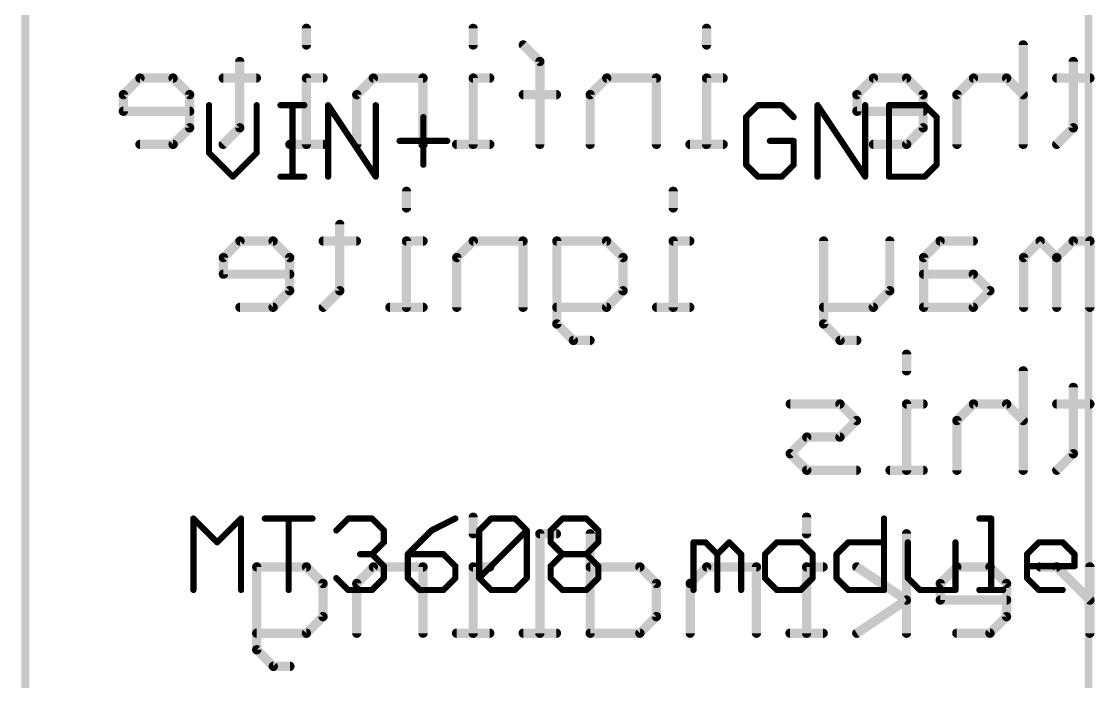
# Model space of a CAD drawing. Extents: x -2 to 100, y 0 to 44.
# Drawn here: x 70.84 to 88.4, y 24.35 to 35.16 of the extents above; entities that cross this region are included whole.
import ezdxf

# ---------------------------------------------------------------- set-up
doc = ezdxf.new("R2010")
doc.units = 0
for name, color, linetype in [('21', 250, 'CONTINUOUS'), ('25', 250, 'CONTINUOUS'), ('26', 250, 'CONTINUOUS')]:
    doc.layers.add(name, color=color, linetype=linetype)

msp = doc.modelspace()

# ---------------------------------------------------------------- linework, layer by layer
at = {"layer": '21', "const_width": 0.127}
for points in [[(70.9, 40.9), (70.9, 3.5)], [(88.3, 3.5), (88.3, 40.9)]]:
    msp.add_lwpolyline(points, dxfattribs=at)
at = {"layer": '25', "const_width": 0.1016}
for points in [[(73.9069, 33.7852), (73.9069, 33.0056)], [(74.6865, 33.0056), (74.6865, 33.7852)], [(75.0763, 33.7852), (75.4661, 33.7852)], [(75.2712, 32.6158), (75.2712, 33.7852)], [(75.8559, 32.6158), (75.8559, 33.7852)], [(75.8559, 33.7852), (76.6355, 32.6158)], [(76.6355, 32.6158), (76.6355, 33.7852)], [(82.8916, 33.7852), (82.6967, 33.5903)], [(83.2814, 33.7852), (82.8916, 33.7852)], [(83.4763, 33.5903), (83.2814, 33.7852)], [(83.8661, 32.6158), (83.8661, 33.7852)], [(83.8661, 33.7852), (84.6457, 32.6158)], [(84.6457, 32.6158), (84.6457, 33.7852)], [(85.0355, 33.7852), (85.0355, 32.6158)], [(85.6202, 33.7852), (85.0355, 33.7852)], [(85.8151, 33.5903), (85.6202, 33.7852)], [(77.4151, 33.5903), (77.4151, 32.8107)], [(82.6967, 33.5903), (82.6967, 32.8107)], [(85.8151, 32.8107), (85.8151, 33.5903)], [(77.0253, 33.2005), (77.8049, 33.2005)], [(83.4763, 33.2005), (83.0865, 33.2005)], [(83.4763, 32.8107), (83.4763, 33.2005)], [(73.9069, 33.0056), (74.2967, 32.6158)], [(74.2967, 32.6158), (74.6865, 33.0056)], [(82.6967, 32.8107), (82.8916, 32.6158)], [(83.2814, 32.6158), (83.4763, 32.8107)], [(85.6202, 32.6158), (85.8151, 32.8107)], [(75.0763, 32.6158), (75.4661, 32.6158)], [(82.8916, 32.6158), (83.2814, 32.6158)], [(85.0355, 32.6158), (85.6202, 32.6158)], [(73.6508, 25.8508), (73.6508, 27.0202)], [(73.6508, 27.0202), (74.0406, 26.6304)], [(74.0406, 26.6304), (74.4304, 27.0202)], [(74.4304, 27.0202), (74.4304, 25.8508)], [(74.8202, 27.0202), (75.5998, 27.0202)], [(75.21, 25.8508), (75.21, 27.0202)], [(75.9896, 26.8253), (76.1845, 27.0202)], [(76.1845, 27.0202), (76.5743, 27.0202)], [(76.5743, 27.0202), (76.7692, 26.8253)], [(77.9386, 27.0202), (77.5488, 26.8253)], [(78.3284, 26.8253), (78.5233, 27.0202)], [(78.5233, 27.0202), (78.9131, 27.0202)], [(78.9131, 27.0202), (79.108, 26.8253)], [(79.4978, 26.8253), (79.6927, 27.0202)], [(79.6927, 27.0202), (80.0825, 27.0202)], [(80.0825, 27.0202), (80.2774, 26.8253)], [(84.955, 27.0202), (84.955, 25.8508)], [(86.5142, 27.0202), (86.7091, 27.0202)], [(86.7091, 27.0202), (86.7091, 25.8508)], [(76.7692, 26.8253), (76.7692, 26.6304)], [(77.5488, 26.8253), (77.159, 26.4355)], [(78.3284, 26.0457), (78.3284, 26.8253)], [(78.3284, 26.0457), (79.108, 26.8253)], [(79.108, 26.8253), (79.108, 26.0457)], [(79.4978, 26.6304), (79.4978, 26.8253)], [(80.2774, 26.8253), (80.2774, 26.6304)], [(76.7692, 26.6304), (76.5743, 26.4355)], [(79.6927, 26.4355), (79.4978, 26.6304)], [(80.2774, 26.6304), (80.0825, 26.4355)], [(81.8366, 25.8508), (81.8366, 26.6304)], [(81.8366, 26.6304), (82.0315, 26.6304)], [(82.0315, 26.6304), (82.2264, 26.4355)], [(82.2264, 26.4355), (82.4213, 26.6304)], [(82.4213, 26.6304), (82.6162, 26.4355)], [(83.2009, 26.6304), (83.006, 26.4355)], [(83.5907, 26.6304), (83.2009, 26.6304)], [(83.7856, 26.4355), (83.5907, 26.6304)], [(84.1754, 26.4355), (84.3703, 26.6304)], [(84.3703, 26.6304), (84.955, 26.6304)], [(85.3448, 26.6304), (85.3448, 26.0457)], [(86.1244, 25.8508), (86.1244, 26.6304)], [(87.2938, 26.4355), (87.4887, 26.6304)], [(87.4887, 26.6304), (87.8785, 26.6304)], [(87.8785, 26.6304), (88.0734, 26.4355)], [(76.5743, 26.4355), (76.3794, 26.4355)], [(76.5743, 26.4355), (76.7692, 26.2406)], [(77.159, 26.4355), (77.159, 26.0457)], [(77.7437, 26.4355), (77.159, 26.4355)], [(77.9386, 26.2406), (77.7437, 26.4355)], [(79.4978, 26.2406), (79.6927, 26.4355)], [(79.6927, 26.4355), (80.0825, 26.4355)], [(80.0825, 26.4355), (80.2774, 26.2406)], [(82.2264, 26.4355), (82.2264, 25.8508)], [(82.6162, 26.4355), (82.6162, 25.8508)], [(83.006, 26.4355), (83.006, 26.0457)], [(83.7856, 26.0457), (83.7856, 26.4355)], [(84.1754, 26.0457), (84.1754, 26.4355)], [(87.2938, 26.0457), (87.2938, 26.4355)], [(88.0734, 26.4355), (88.0734, 26.2406)], [(76.7692, 26.2406), (76.7692, 26.0457)], [(77.9386, 26.0457), (77.9386, 26.2406)], [(79.4978, 26.0457), (79.4978, 26.2406)], [(80.2774, 26.2406), (80.2774, 26.0457)], [(88.0734, 26.2406), (87.2938, 26.2406)], [(76.1845, 25.8508), (75.9896, 26.0457)], [(76.7692, 26.0457), (76.5743, 25.8508)], [(77.159, 26.0457), (77.3539, 25.8508)], [(77.7437, 25.8508), (77.9386, 26.0457)], [(78.5233, 25.8508), (78.3284, 26.0457)], [(79.108, 26.0457), (78.9131, 25.8508)], [(79.6927, 25.8508), (79.4978, 26.0457)], [(80.2774, 26.0457), (80.0825, 25.8508)], [(83.006, 26.0457), (83.2009, 25.8508)], [(83.5907, 25.8508), (83.7856, 26.0457)], [(84.3703, 25.8508), (84.1754, 26.0457)], [(85.3448, 26.0457), (85.5397, 25.8508)], [(87.4887, 25.8508), (87.2938, 26.0457)], [(76.5743, 25.8508), (76.1845, 25.8508)], [(77.3539, 25.8508), (77.7437, 25.8508)], [(78.9131, 25.8508), (78.5233, 25.8508)], [(80.0825, 25.8508), (79.6927, 25.8508)], [(83.2009, 25.8508), (83.5907, 25.8508)], [(84.955, 25.8508), (84.3703, 25.8508)], [(85.5397, 25.8508), (86.1244, 25.8508)], [(86.5142, 25.8508), (86.904, 25.8508)], [(87.8785, 25.8508), (87.4887, 25.8508)]]:
    msp.add_lwpolyline(points, dxfattribs=at)
at = {"layer": '25', "const_width": 0.0508}
for points in [[(73.9323, 33.7852, 1), (73.8815, 33.7852)], [(74.7119, 33.7852, 1), (74.6611, 33.7852)], [(75.0763, 33.8106, 1), (75.0763, 33.7598)], [(75.2966, 33.7852, 1), (75.2458, 33.7852)], [(75.4661, 33.7598, 1), (75.4661, 33.8106)], [(75.8813, 33.7852, 1), (75.8305, 33.7852)], [(75.877, 33.7993, 1), (75.8348, 33.7711)], [(76.6609, 33.7852, 1), (76.6101, 33.7852)], [(82.8916, 33.8106, 1), (82.8916, 33.7598)], [(82.9096, 33.7672, 1), (82.8736, 33.8032)], [(83.2994, 33.8032, 1), (83.2634, 33.7672)], [(83.2814, 33.7598, 1), (83.2814, 33.8106)], [(83.8915, 33.7852, 1), (83.8407, 33.7852)], [(83.8872, 33.7993, 1), (83.845, 33.7711)], [(84.6711, 33.7852, 1), (84.6203, 33.7852)], [(85.0609, 33.7852, 1), (85.0101, 33.7852)], [(85.0355, 33.8106, 1), (85.0355, 33.7598)], [(85.6382, 33.8032, 1), (85.6022, 33.7672)], [(85.6202, 33.7598, 1), (85.6202, 33.8106)], [(77.4405, 33.5903, 1), (77.3897, 33.5903)], [(82.6787, 33.6083, 1), (82.7147, 33.5723)], [(82.7221, 33.5903, 1), (82.6713, 33.5903)], [(83.4583, 33.5723, 1), (83.4943, 33.6083)], [(85.8405, 33.5903, 1), (85.7897, 33.5903)], [(85.7971, 33.5723, 1), (85.8331, 33.6083)], [(77.0253, 33.2259, 1), (77.0253, 33.1751)], [(77.8049, 33.1751, 1), (77.8049, 33.2259)], [(83.0865, 33.2259, 1), (83.0865, 33.1751)], [(83.5017, 33.2005, 1), (83.4509, 33.2005)], [(83.4763, 33.1751, 1), (83.4763, 33.2259)], [(73.9249, 33.0236, 1), (73.8889, 32.9876)], [(73.8815, 33.0056, 1), (73.9323, 33.0056)], [(74.6611, 33.0056, 1), (74.7119, 33.0056)], [(74.7045, 32.9876, 1), (74.6685, 33.0236)], [(82.7147, 32.8287, 1), (82.6787, 32.7927)], [(83.4943, 32.7927, 1), (83.4583, 32.8287)], [(85.8331, 32.7927, 1), (85.7971, 32.8287)], [(77.3897, 32.8107, 1), (77.4405, 32.8107)], [(82.6713, 32.8107, 1), (82.7221, 32.8107)], [(83.4509, 32.8107, 1), (83.5017, 32.8107)], [(85.7897, 32.8107, 1), (85.8405, 32.8107)], [(74.2787, 32.6338, 1), (74.3147, 32.5978)], [(74.2787, 32.5978, 1), (74.3147, 32.6338)], [(75.0763, 32.6412, 1), (75.0763, 32.5904)], [(75.2458, 32.6158, 1), (75.2966, 32.6158)], [(75.4661, 32.5904, 1), (75.4661, 32.6412)], [(75.8305, 32.6158, 1), (75.8813, 32.6158)], [(76.6101, 32.6158, 1), (76.6609, 32.6158)], [(76.6144, 32.6017, 1), (76.6566, 32.6299)], [(82.8916, 32.6412, 1), (82.8916, 32.5904)], [(82.8736, 32.5978, 1), (82.9096, 32.6338)], [(83.2634, 32.6338, 1), (83.2994, 32.5978)], [(83.2814, 32.5904, 1), (83.2814, 32.6412)], [(83.8407, 32.6158, 1), (83.8915, 32.6158)], [(84.6203, 32.6158, 1), (84.6711, 32.6158)], [(84.6246, 32.6017, 1), (84.6668, 32.6299)], [(85.0355, 32.6412, 1), (85.0355, 32.5904)], [(85.0101, 32.6158, 1), (85.0609, 32.6158)], [(85.6022, 32.6338, 1), (85.6382, 32.5978)], [(85.6202, 32.5904, 1), (85.6202, 32.6412)], [(73.6688, 27.0382, 1), (73.6328, 27.0022)], [(73.6762, 27.0202, 1), (73.6254, 27.0202)], [(74.4558, 27.0202, 1), (74.405, 27.0202)], [(74.4484, 27.0022, 1), (74.4124, 27.0382)], [(74.8202, 27.0456, 1), (74.8202, 26.9948)], [(75.2354, 27.0202, 1), (75.1846, 27.0202)], [(75.5998, 26.9948, 1), (75.5998, 27.0456)], [(76.1845, 27.0456, 1), (76.1845, 26.9948)], [(76.2025, 27.0022, 1), (76.1665, 27.0382)], [(76.5923, 27.0382, 1), (76.5563, 27.0022)], [(76.5743, 26.9948, 1), (76.5743, 27.0456)], [(77.9499, 26.9975, 1), (77.9272, 27.0429)], [(78.5233, 27.0456, 1), (78.5233, 26.9948)], [(78.5412, 27.0022, 1), (78.5053, 27.0382)], [(78.931, 27.0382, 1), (78.8951, 27.0022)], [(78.9131, 26.9948, 1), (78.9131, 27.0456)], [(79.6927, 27.0456, 1), (79.6927, 26.9948)], [(79.7106, 27.0022, 1), (79.6747, 27.0382)], [(80.1004, 27.0382, 1), (80.0645, 27.0022)], [(80.0825, 26.9948, 1), (80.0825, 27.0456)], [(84.9804, 27.0202, 1), (84.9296, 27.0202)], [(86.5142, 27.0456, 1), (86.5142, 26.9948)], [(86.7345, 27.0202, 1), (86.6837, 27.0202)], [(86.7091, 26.9948, 1), (86.7091, 27.0456)], [(76.7946, 26.8253, 1), (76.7438, 26.8253)], [(77.5374, 26.848, 1), (77.5601, 26.8026)], [(77.5667, 26.8073, 1), (77.5308, 26.8433)], [(78.3538, 26.8253, 1), (78.303, 26.8253)], [(79.1334, 26.8253, 1), (79.0826, 26.8253)], [(79.1259, 26.8073, 1), (79.09, 26.8433)], [(79.5232, 26.8253, 1), (79.4724, 26.8253)], [(80.3028, 26.8253, 1), (80.252, 26.8253)], [(75.9716, 26.8433, 1), (76.0076, 26.8073)], [(76.7512, 26.8073, 1), (76.7872, 26.8433)], [(78.3104, 26.8433, 1), (78.3463, 26.8073)], [(79.09, 26.8073, 1), (79.1259, 26.8433)], [(79.4798, 26.8433, 1), (79.5157, 26.8073)], [(80.2594, 26.8073, 1), (80.2953, 26.8433)], [(74.0226, 26.6484, 1), (74.0586, 26.6124)], [(74.0226, 26.6124, 1), (74.0586, 26.6484)], [(76.7438, 26.6304, 1), (76.7946, 26.6304)], [(76.7872, 26.6124, 1), (76.7512, 26.6484)], [(79.5157, 26.6484, 1), (79.4798, 26.6124)], [(79.4724, 26.6304, 1), (79.5232, 26.6304)], [(80.252, 26.6304, 1), (80.3028, 26.6304)], [(80.2953, 26.6124, 1), (80.2594, 26.6484)], [(81.862, 26.6304, 1), (81.8112, 26.6304)], [(81.8366, 26.6558, 1), (81.8366, 26.605)], [(82.0494, 26.6484, 1), (82.0135, 26.6124)], [(82.0315, 26.605, 1), (82.0315, 26.6558)], [(82.4392, 26.6484, 1), (82.4033, 26.6124)], [(82.4392, 26.6124, 1), (82.4033, 26.6484)], [(83.2009, 26.6558, 1), (83.2009, 26.605)], [(83.2188, 26.6124, 1), (83.1829, 26.6484)], [(83.6086, 26.6484, 1), (83.5727, 26.6124)], [(83.5907, 26.605, 1), (83.5907, 26.6558)], [(84.3703, 26.6558, 1), (84.3703, 26.605)], [(84.3882, 26.6124, 1), (84.3523, 26.6484)], [(84.955, 26.605, 1), (84.955, 26.6558)], [(85.3702, 26.6304, 1), (85.3194, 26.6304)], [(86.1498, 26.6304, 1), (86.099, 26.6304)], [(87.4887, 26.6558, 1), (87.4887, 26.605)], [(87.5066, 26.6124, 1), (87.4707, 26.6484)], [(87.8964, 26.6484, 1), (87.8605, 26.6124)], [(87.8785, 26.605, 1), (87.8785, 26.6558)], [(76.3794, 26.4609, 1), (76.3794, 26.4101)], [(76.5923, 26.4535, 1), (76.5563, 26.4175)], [(76.5563, 26.4535, 1), (76.5923, 26.4175)], [(76.5743, 26.4101, 1), (76.5743, 26.4609)], [(77.141, 26.4535, 1), (77.177, 26.4175)], [(77.1844, 26.4355, 1), (77.1336, 26.4355)], [(77.159, 26.4609, 1), (77.159, 26.4101)], [(77.7616, 26.4535, 1), (77.7257, 26.4175)], [(77.7437, 26.4101, 1), (77.7437, 26.4609)], [(79.6927, 26.4609, 1), (79.6927, 26.4101)], [(79.7106, 26.4175, 1), (79.6747, 26.4535)], [(79.6747, 26.4175, 1), (79.7106, 26.4535)], [(80.1004, 26.4535, 1), (80.0645, 26.4175)], [(80.0645, 26.4535, 1), (80.1004, 26.4175)], [(80.0825, 26.4101, 1), (80.0825, 26.4609)], [(82.2084, 26.4535, 1), (82.2443, 26.4175)], [(82.2518, 26.4355, 1), (82.201, 26.4355)], [(82.2084, 26.4175, 1), (82.2443, 26.4535)], [(82.6416, 26.4355, 1), (82.5908, 26.4355)], [(82.5982, 26.4175, 1), (82.6341, 26.4535)], [(82.988, 26.4535, 1), (83.0239, 26.4175)], [(83.0314, 26.4355, 1), (82.9806, 26.4355)], [(83.811, 26.4355, 1), (83.7602, 26.4355)], [(83.7676, 26.4175, 1), (83.8035, 26.4535)], [(84.1574, 26.4535, 1), (84.1933, 26.4175)], [(84.2008, 26.4355, 1), (84.15, 26.4355)], [(87.2758, 26.4535, 1), (87.3117, 26.4175)], [(87.3192, 26.4355, 1), (87.2684, 26.4355)], [(88.0988, 26.4355, 1), (88.048, 26.4355)], [(88.0554, 26.4175, 1), (88.0913, 26.4535)], [(76.7946, 26.2406, 1), (76.7438, 26.2406)], [(76.7512, 26.2226, 1), (76.7872, 26.2586)], [(77.964, 26.2406, 1), (77.9132, 26.2406)], [(77.9206, 26.2226, 1), (77.9565, 26.2586)], [(79.4798, 26.2586, 1), (79.5157, 26.2226)], [(79.5232, 26.2406, 1), (79.4724, 26.2406)], [(80.3028, 26.2406, 1), (80.252, 26.2406)], [(80.2594, 26.2226, 1), (80.2953, 26.2586)], [(87.2938, 26.266, 1), (87.2938, 26.2152)], [(88.048, 26.2406, 1), (88.0988, 26.2406)], [(88.0734, 26.2152, 1), (88.0734, 26.266)], [(76.0076, 26.0637, 1), (75.9716, 26.0277)], [(76.7438, 26.0457, 1), (76.7946, 26.0457)], [(76.7872, 26.0277, 1), (76.7512, 26.0637)], [(77.177, 26.0637, 1), (77.141, 26.0277)], [(77.1336, 26.0457, 1), (77.1844, 26.0457)], [(77.9132, 26.0457, 1), (77.964, 26.0457)], [(77.9565, 26.0277, 1), (77.9206, 26.0637)], [(78.3463, 26.0637, 1), (78.3104, 26.0277)], [(78.3104, 26.0637, 1), (78.3463, 26.0277)], [(78.303, 26.0457, 1), (78.3538, 26.0457)], [(79.0826, 26.0457, 1), (79.1334, 26.0457)], [(79.1259, 26.0277, 1), (79.09, 26.0637)], [(79.5157, 26.0637, 1), (79.4798, 26.0277)], [(79.4724, 26.0457, 1), (79.5232, 26.0457)], [(80.252, 26.0457, 1), (80.3028, 26.0457)], [(80.2953, 26.0277, 1), (80.2594, 26.0637)], [(83.0239, 26.0637, 1), (82.988, 26.0277)], [(82.9806, 26.0457, 1), (83.0314, 26.0457)], [(83.7602, 26.0457, 1), (83.811, 26.0457)], [(83.8035, 26.0277, 1), (83.7676, 26.0637)], [(84.1933, 26.0637, 1), (84.1574, 26.0277)], [(84.15, 26.0457, 1), (84.2008, 26.0457)], [(85.3627, 26.0637, 1), (85.3268, 26.0277)], [(85.3194, 26.0457, 1), (85.3702, 26.0457)], [(87.3117, 26.0637, 1), (87.2758, 26.0277)], [(87.2684, 26.0457, 1), (87.3192, 26.0457)], [(73.6254, 25.8508, 1), (73.6762, 25.8508)], [(74.405, 25.8508, 1), (74.4558, 25.8508)], [(75.1846, 25.8508, 1), (75.2354, 25.8508)], [(76.1845, 25.8762, 1), (76.1845, 25.8254)], [(76.1665, 25.8328, 1), (76.2025, 25.8688)], [(76.5563, 25.8688, 1), (76.5923, 25.8328)], [(76.5743, 25.8254, 1), (76.5743, 25.8762)], [(77.3539, 25.8762, 1), (77.3539, 25.8254)], [(77.3359, 25.8328, 1), (77.3718, 25.8688)], [(77.7257, 25.8688, 1), (77.7616, 25.8328)], [(77.7437, 25.8254, 1), (77.7437, 25.8762)], [(78.5233, 25.8762, 1), (78.5233, 25.8254)], [(78.5053, 25.8328, 1), (78.5412, 25.8688)], [(78.8951, 25.8688, 1), (78.931, 25.8328)], [(78.9131, 25.8254, 1), (78.9131, 25.8762)], [(79.6927, 25.8762, 1), (79.6927, 25.8254)], [(79.6747, 25.8328, 1), (79.7106, 25.8688)], [(80.0645, 25.8688, 1), (80.1004, 25.8328)], [(80.0825, 25.8254, 1), (80.0825, 25.8762)], [(81.8112, 25.8508, 1), (81.862, 25.8508)], [(82.201, 25.8508, 1), (82.2518, 25.8508)], [(82.5908, 25.8508, 1), (82.6416, 25.8508)], [(83.2009, 25.8762, 1), (83.2009, 25.8254)], [(83.1829, 25.8328, 1), (83.2188, 25.8688)], [(83.5727, 25.8688, 1), (83.6086, 25.8328)], [(83.5907, 25.8254, 1), (83.5907, 25.8762)], [(84.3703, 25.8762, 1), (84.3703, 25.8254)], [(84.3523, 25.8328, 1), (84.3882, 25.8688)], [(84.9296, 25.8508, 1), (84.9804, 25.8508)], [(84.955, 25.8254, 1), (84.955, 25.8762)], [(85.5397, 25.8762, 1), (85.5397, 25.8254)], [(85.5217, 25.8328, 1), (85.5576, 25.8688)], [(86.099, 25.8508, 1), (86.1498, 25.8508)], [(86.1244, 25.8254, 1), (86.1244, 25.8762)], [(86.5142, 25.8762, 1), (86.5142, 25.8254)], [(86.6837, 25.8508, 1), (86.7345, 25.8508)], [(86.904, 25.8254, 1), (86.904, 25.8762)], [(87.4887, 25.8762, 1), (87.4887, 25.8254)], [(87.4707, 25.8328, 1), (87.5066, 25.8688)], [(87.8785, 25.8254, 1), (87.8785, 25.8762)]]:
    msp.add_lwpolyline(points, format="xyb", dxfattribs=at)
at = {"layer": '26', "const_width": 0.1524}
for points in [[(75.5011, 35.0424), (75.5011, 34.7712)], [(78.2297, 35.0424), (78.2297, 34.7712)], [(82.0497, 35.0424), (82.0497, 34.7712)], [(79.3211, 34.5), (79.05, 34.7712)], [(87.2324, 34.7712), (87.2324, 33.1442)], [(74.4097, 34.5), (74.4097, 33.4154)], [(79.3211, 33.1442), (79.3211, 34.5)], [(88.0526, 34.5), (88.0526, 33.4154)], [(72.7759, 34.2289), (72.5047, 33.9577)], [(73.3182, 34.2289), (72.7759, 34.2289)], [(73.5894, 33.9577), (73.3182, 34.2289)], [(74.6808, 34.2289), (74.1385, 34.2289)], [(75.7723, 34.2289), (75.5011, 34.2289)], [(75.5011, 34.2289), (75.5011, 33.1442)], [(76.5959, 34.2289), (76.3248, 33.9577)], [(77.4094, 34.2289), (76.5959, 34.2289)], [(77.4094, 33.1442), (77.4094, 34.2289)], [(78.5009, 34.2289), (78.2297, 34.2289)], [(78.2297, 34.2289), (78.2297, 33.1442)], [(80.416, 34.2289), (80.1448, 33.9577)], [(81.2295, 34.2289), (80.416, 34.2289)], [(81.2295, 33.1442), (81.2295, 34.2289)], [(82.3209, 34.2289), (82.0497, 34.2289)], [(82.0497, 34.2289), (82.0497, 33.1442)], [(84.7817, 34.2289), (84.5105, 33.9577)], [(85.324, 34.2289), (84.7817, 34.2289)], [(85.5952, 33.9577), (85.324, 34.2289)], [(86.4189, 34.2289), (86.1477, 33.9577)], [(86.9612, 34.2289), (86.4189, 34.2289)], [(87.2324, 33.9577), (86.9612, 34.2289)], [(88.3238, 34.2289), (87.7815, 34.2289)], [(72.5047, 33.9577), (72.5047, 33.6865)], [(73.5894, 33.4154), (73.5894, 33.9577)], [(76.3248, 33.9577), (76.3248, 33.1442)], [(79.5923, 33.9577), (79.05, 33.9577)], [(80.1448, 33.9577), (80.1448, 33.1442)], [(84.5105, 33.9577), (84.5105, 33.6865)], [(85.5952, 33.4154), (85.5952, 33.9577)], [(86.1477, 33.9577), (86.1477, 33.1442)], [(72.5047, 33.6865), (73.5894, 33.6865)], [(84.5105, 33.6865), (85.5952, 33.6865)], [(73.3182, 33.1442), (73.5894, 33.4154)], [(74.4097, 33.4154), (74.1385, 33.1442)], [(85.324, 33.1442), (85.5952, 33.4154)], [(88.0526, 33.4154), (87.7815, 33.1442)], [(72.7759, 33.1442), (73.3182, 33.1442)], [(75.7723, 33.1442), (75.2299, 33.1442)], [(78.5009, 33.1442), (77.9585, 33.1442)], [(82.3209, 33.1442), (81.7786, 33.1442)], [(84.7817, 33.1442), (85.324, 33.1442)], [(77.1383, 32.3754), (77.1383, 32.1042)], [(81.504, 32.3754), (81.504, 32.1042)], [(76.0468, 31.833), (76.0468, 30.7484)], [(74.4131, 31.5619), (74.1419, 31.2907)], [(74.9554, 31.5619), (74.4131, 31.5619)], [(75.2266, 31.2907), (74.9554, 31.5619)], [(76.318, 31.5619), (75.7757, 31.5619)], [(77.4094, 31.5619), (77.1383, 31.5619)], [(77.1383, 31.5619), (77.1383, 30.4772)], [(78.2331, 31.5619), (77.9619, 31.2907)], [(79.0466, 31.5619), (78.2331, 31.5619)], [(79.0466, 30.4772), (79.0466, 31.5619)], [(79.5991, 30.206), (79.5991, 31.5619)], [(79.5991, 31.5619), (80.4126, 31.5619)], [(80.4126, 31.5619), (80.6837, 31.2907)], [(81.7752, 31.5619), (81.504, 31.5619)], [(81.504, 31.5619), (81.504, 30.4772)], [(83.9648, 31.5619), (83.9648, 30.206)], [(85.0495, 31.5619), (85.0495, 30.7484)], [(85.8732, 31.5619), (85.602, 31.2907)], [(86.4155, 31.5619), (85.8732, 31.5619)], [(87.5103, 31.5619), (87.2391, 31.2907)], [(87.7815, 31.2907), (87.5103, 31.5619)], [(88.0526, 31.5619), (87.7815, 31.2907)], [(88.3238, 31.5619), (88.0526, 31.5619)], [(88.3238, 30.4772), (88.3238, 31.5619)], [(74.1419, 31.2907), (74.1419, 31.0195)], [(75.2266, 30.7484), (75.2266, 31.2907)], [(77.9619, 31.2907), (77.9619, 30.4772)], [(80.6837, 31.2907), (80.6837, 30.7484)], [(85.602, 31.2907), (85.602, 30.4772)], [(87.2391, 31.2907), (87.2391, 30.4772)], [(87.7815, 31.2907), (87.7815, 30.4772)], [(74.1419, 31.0195), (75.2266, 31.0195)], [(86.4155, 31.0195), (85.602, 31.0195)], [(86.6866, 30.7484), (86.4155, 31.0195)], [(74.9554, 30.4772), (75.2266, 30.7484)], [(76.0468, 30.7484), (75.7757, 30.4772)], [(80.6837, 30.7484), (80.4126, 30.4772)], [(85.0495, 30.7484), (84.7783, 30.4772)], [(86.4155, 30.4772), (86.6866, 30.7484)], [(74.4131, 30.4772), (74.9554, 30.4772)], [(77.4094, 30.4772), (76.8671, 30.4772)], [(80.4126, 30.4772), (79.5991, 30.4772)], [(81.7752, 30.4772), (81.2328, 30.4772)], [(84.7783, 30.4772), (83.9648, 30.4772)], [(85.602, 30.4772), (86.4155, 30.4772)], [(79.8702, 29.9349), (79.5991, 30.206)], [(83.9648, 30.206), (84.236, 29.9349)], [(80.1414, 29.9349), (79.8702, 29.9349)], [(84.236, 29.9349), (84.5072, 29.9349)], [(85.324, 29.7084), (85.324, 29.4372)], [(87.2324, 29.4372), (87.2324, 27.8102)], [(88.0526, 29.166), (88.0526, 28.0814)], [(84.2326, 28.8949), (83.4191, 28.8949)], [(84.5038, 28.6237), (84.2326, 28.8949)], [(85.5952, 28.8949), (85.324, 28.8949)], [(85.324, 28.8949), (85.324, 27.8102)], [(86.4189, 28.8949), (86.1477, 28.6237)], [(86.9612, 28.8949), (86.4189, 28.8949)], [(87.2324, 28.6237), (86.9612, 28.8949)], [(88.3238, 28.8949), (87.7815, 28.8949)], [(84.2326, 28.3525), (84.5038, 28.6237)], [(86.1477, 28.6237), (86.1477, 27.8102)], [(83.4191, 28.0814), (83.6903, 28.3525)], [(83.6903, 28.3525), (84.2326, 28.3525)], [(83.6903, 27.8102), (83.4191, 28.0814)], [(88.0526, 28.0814), (87.7815, 27.8102)], [(84.5038, 27.8102), (83.6903, 27.8102)], [(85.5952, 27.8102), (85.0529, 27.8102)], [(78.2297, 27.0414), (78.2297, 26.7702)], [(83.6869, 27.0414), (83.6869, 26.7702)], [(79.5923, 26.7702), (79.3211, 26.7702)], [(79.3211, 26.7702), (79.3211, 25.1432)], [(80.1448, 26.7702), (80.1448, 25.1432)], [(85.3223, 25.1432), (85.3223, 26.7702)], [(74.6876, 24.872), (74.6876, 26.2279)], [(74.6876, 26.2279), (75.5011, 26.2279)], [(75.5011, 26.2279), (75.7723, 25.9567)], [(76.5959, 26.2279), (76.3248, 25.9567)], [(77.4094, 26.2279), (76.5959, 26.2279)], [(77.4094, 25.1432), (77.4094, 26.2279)], [(78.5009, 26.2279), (78.2297, 26.2279)], [(78.2297, 26.2279), (78.2297, 25.1432)], [(80.9583, 26.2279), (80.1448, 26.2279)], [(81.2295, 25.9567), (80.9583, 26.2279)], [(82.0531, 26.2279), (81.782, 25.9567)], [(82.8666, 26.2279), (82.0531, 26.2279)], [(82.8666, 25.1432), (82.8666, 26.2279)], [(83.9581, 26.2279), (83.6869, 26.2279)], [(83.6869, 26.2279), (83.6869, 25.1432)], [(85.3223, 25.6855), (84.5089, 26.2279)], [(86.146, 26.2279), (85.8748, 25.9567)], [(86.6883, 26.2279), (86.146, 26.2279)], [(86.9595, 25.9567), (86.6883, 26.2279)], [(87.7815, 26.2279), (87.5103, 26.2279)], [(88.3238, 25.6855), (87.7815, 26.2279)], [(88.3238, 25.1432), (88.3238, 26.2279)], [(75.7723, 25.9567), (75.7723, 25.4144)], [(76.3248, 25.9567), (76.3248, 25.1432)], [(81.2295, 25.4144), (81.2295, 25.9567)], [(81.782, 25.9567), (81.782, 25.1432)], [(85.8748, 25.9567), (85.8748, 25.6855)], [(86.9595, 25.4144), (86.9595, 25.9567)], [(84.5089, 25.1432), (85.3223, 25.6855)], [(85.8748, 25.6855), (86.9595, 25.6855)], [(75.7723, 25.4144), (75.5011, 25.1432)], [(80.9583, 25.1432), (81.2295, 25.4144)], [(86.6883, 25.1432), (86.9595, 25.4144)], [(75.5011, 25.1432), (74.6876, 25.1432)], [(78.5009, 25.1432), (77.9585, 25.1432)], [(79.5923, 25.1432), (79.05, 25.1432)], [(80.1448, 25.1432), (80.9583, 25.1432)], [(83.9581, 25.1432), (83.4157, 25.1432)], [(86.146, 25.1432), (86.6883, 25.1432)], [(74.9588, 24.6009), (74.6876, 24.872)], [(75.2299, 24.6009), (74.9588, 24.6009)]]:
    msp.add_lwpolyline(points, dxfattribs=at)
at = {"layer": '26', "const_width": 0.0762}
for points in [[(75.5392, 35.0424, 1), (75.463, 35.0424)], [(78.2678, 35.0424, 1), (78.1916, 35.0424)], [(82.0878, 35.0424, 1), (82.0116, 35.0424)], [(75.463, 34.7712, 1), (75.5392, 34.7712)], [(78.1916, 34.7712, 1), (78.2678, 34.7712)], [(79.0769, 34.7981, 1), (79.023, 34.7442)], [(82.0116, 34.7712, 1), (82.0878, 34.7712)], [(87.2705, 34.7712, 1), (87.1943, 34.7712)], [(74.4478, 34.5, 1), (74.3716, 34.5)], [(79.3592, 34.5, 1), (79.283, 34.5)], [(79.2942, 34.4731, 1), (79.3481, 34.527)], [(88.0907, 34.5, 1), (88.0145, 34.5)], [(72.7759, 34.267, 1), (72.7759, 34.1908)], [(72.8028, 34.2019, 1), (72.749, 34.2558)], [(73.3452, 34.2558, 1), (73.2913, 34.2019)], [(73.3182, 34.1908, 1), (73.3182, 34.267)], [(74.1385, 34.267, 1), (74.1385, 34.1908)], [(74.6808, 34.1908, 1), (74.6808, 34.267)], [(75.5011, 34.267, 1), (75.5011, 34.1908)], [(75.5392, 34.2289, 1), (75.463, 34.2289)], [(75.7723, 34.1908, 1), (75.7723, 34.267)], [(76.5959, 34.267, 1), (76.5959, 34.1908)], [(76.6229, 34.2019, 1), (76.569, 34.2558)], [(77.4475, 34.2289, 1), (77.3713, 34.2289)], [(77.4094, 34.1908, 1), (77.4094, 34.267)], [(78.2297, 34.267, 1), (78.2297, 34.1908)], [(78.2678, 34.2289, 1), (78.1916, 34.2289)], [(78.5009, 34.1908, 1), (78.5009, 34.267)], [(80.416, 34.267, 1), (80.416, 34.1908)], [(80.4429, 34.2019, 1), (80.389, 34.2558)], [(81.2676, 34.2289, 1), (81.1914, 34.2289)], [(81.2295, 34.1908, 1), (81.2295, 34.267)], [(82.0497, 34.267, 1), (82.0497, 34.1908)], [(82.0878, 34.2289, 1), (82.0116, 34.2289)], [(82.3209, 34.1908, 1), (82.3209, 34.267)], [(84.7817, 34.267, 1), (84.7817, 34.1908)], [(84.8087, 34.2019, 1), (84.7548, 34.2558)], [(85.351, 34.2558, 1), (85.2971, 34.2019)], [(85.324, 34.1908, 1), (85.324, 34.267)], [(86.4189, 34.267, 1), (86.4189, 34.1908)], [(86.4458, 34.2019, 1), (86.3919, 34.2558)], [(86.9881, 34.2558, 1), (86.9343, 34.2019)], [(86.9612, 34.1908, 1), (86.9612, 34.267)], [(87.7815, 34.267, 1), (87.7815, 34.1908)], [(88.3238, 34.1908, 1), (88.3238, 34.267)], [(72.5428, 33.9577, 1), (72.4666, 33.9577)], [(72.4778, 33.9846, 1), (72.5317, 33.9308)], [(73.6275, 33.9577, 1), (73.5513, 33.9577)], [(73.5625, 33.9308, 1), (73.6163, 33.9846)], [(76.3629, 33.9577, 1), (76.2867, 33.9577)], [(76.2978, 33.9846, 1), (76.3517, 33.9308)], [(79.05, 33.9958, 1), (79.05, 33.9196)], [(79.5923, 33.9196, 1), (79.5923, 33.9958)], [(80.1829, 33.9577, 1), (80.1067, 33.9577)], [(80.1179, 33.9846, 1), (80.1717, 33.9308)], [(84.5486, 33.9577, 1), (84.4724, 33.9577)], [(84.4836, 33.9846, 1), (84.5375, 33.9308)], [(85.6333, 33.9577, 1), (85.5571, 33.9577)], [(85.5683, 33.9308, 1), (85.6221, 33.9846)], [(86.1858, 33.9577, 1), (86.1096, 33.9577)], [(86.1208, 33.9846, 1), (86.1746, 33.9308)], [(87.2054, 33.9308, 1), (87.2593, 33.9846)], [(72.5047, 33.7246, 1), (72.5047, 33.6484)], [(72.4666, 33.6865, 1), (72.5428, 33.6865)], [(73.5894, 33.6484, 1), (73.5894, 33.7246)], [(84.5105, 33.7246, 1), (84.5105, 33.6484)], [(84.4724, 33.6865, 1), (84.5486, 33.6865)], [(85.5952, 33.6484, 1), (85.5952, 33.7246)], [(73.5513, 33.4154, 1), (73.6275, 33.4154)], [(73.6163, 33.3884, 1), (73.5625, 33.4423)], [(74.3716, 33.4154, 1), (74.4478, 33.4154)], [(74.4366, 33.3884, 1), (74.3827, 33.4423)], [(85.5571, 33.4154, 1), (85.6333, 33.4154)], [(85.6221, 33.3884, 1), (85.5683, 33.4423)], [(88.0145, 33.4154, 1), (88.0907, 33.4154)], [(88.0796, 33.3884, 1), (88.0257, 33.4423)], [(72.7759, 33.1823, 1), (72.7759, 33.1061)], [(73.2913, 33.1711, 1), (73.3452, 33.1173)], [(73.3182, 33.1061, 1), (73.3182, 33.1823)], [(74.1116, 33.1711, 1), (74.1654, 33.1173)], [(75.2299, 33.1823, 1), (75.2299, 33.1061)], [(75.7723, 33.1061, 1), (75.7723, 33.1823)], [(77.9585, 33.1823, 1), (77.9585, 33.1061)], [(78.5009, 33.1061, 1), (78.5009, 33.1823)], [(81.7786, 33.1823, 1), (81.7786, 33.1061)], [(82.3209, 33.1061, 1), (82.3209, 33.1823)], [(84.7817, 33.1823, 1), (84.7817, 33.1061)], [(85.2971, 33.1711, 1), (85.351, 33.1173)], [(85.324, 33.1061, 1), (85.324, 33.1823)], [(87.7545, 33.1711, 1), (87.8084, 33.1173)], [(75.463, 33.1442, 1), (75.5392, 33.1442)], [(76.2867, 33.1442, 1), (76.3629, 33.1442)], [(77.3713, 33.1442, 1), (77.4475, 33.1442)], [(78.1916, 33.1442, 1), (78.2678, 33.1442)], [(79.283, 33.1442, 1), (79.3592, 33.1442)], [(80.1067, 33.1442, 1), (80.1829, 33.1442)], [(81.1914, 33.1442, 1), (81.2676, 33.1442)], [(82.0116, 33.1442, 1), (82.0878, 33.1442)], [(86.1096, 33.1442, 1), (86.1858, 33.1442)], [(87.1943, 33.1442, 1), (87.2705, 33.1442)], [(77.1764, 32.3754, 1), (77.1002, 32.3754)], [(81.5421, 32.3754, 1), (81.4659, 32.3754)], [(77.1002, 32.1042, 1), (77.1764, 32.1042)], [(81.4659, 32.1042, 1), (81.5421, 32.1042)], [(76.0849, 31.833, 1), (76.0087, 31.833)], [(74.4131, 31.6, 1), (74.4131, 31.5238)], [(74.44, 31.5349, 1), (74.3861, 31.5888)], [(74.9823, 31.5888, 1), (74.9284, 31.5349)], [(74.9554, 31.5238, 1), (74.9554, 31.6)], [(75.7757, 31.6, 1), (75.7757, 31.5238)], [(76.318, 31.5238, 1), (76.318, 31.6)], [(77.1383, 31.6, 1), (77.1383, 31.5238)], [(77.1764, 31.5619, 1), (77.1002, 31.5619)], [(77.4094, 31.5238, 1), (77.4094, 31.6)], [(78.2331, 31.6, 1), (78.2331, 31.5238)], [(78.26, 31.5349, 1), (78.2061, 31.5888)], [(79.0847, 31.5619, 1), (79.0085, 31.5619)], [(79.0466, 31.5238, 1), (79.0466, 31.6)], [(79.6372, 31.5619, 1), (79.561, 31.5619)], [(79.5991, 31.6, 1), (79.5991, 31.5238)], [(80.4395, 31.5888, 1), (80.3856, 31.5349)], [(80.4126, 31.5238, 1), (80.4126, 31.6)], [(81.504, 31.6, 1), (81.504, 31.5238)], [(81.5421, 31.5619, 1), (81.4659, 31.5619)], [(81.7752, 31.5238, 1), (81.7752, 31.6)], [(84.0029, 31.5619, 1), (83.9267, 31.5619)], [(85.0876, 31.5619, 1), (85.0114, 31.5619)], [(85.8732, 31.6, 1), (85.8732, 31.5238)], [(85.9001, 31.5349, 1), (85.8462, 31.5888)], [(86.4155, 31.5238, 1), (86.4155, 31.6)], [(87.5372, 31.5888, 1), (87.4834, 31.5349)], [(87.5372, 31.5349, 1), (87.4834, 31.5888)], [(88.0526, 31.6, 1), (88.0526, 31.5238)], [(88.0796, 31.5349, 1), (88.0257, 31.5888)], [(88.3619, 31.5619, 1), (88.2857, 31.5619)], [(88.3238, 31.5238, 1), (88.3238, 31.6)], [(74.18, 31.2907, 1), (74.1038, 31.2907)], [(74.1149, 31.3176, 1), (74.1688, 31.2638)], [(75.2647, 31.2907, 1), (75.1885, 31.2907)], [(75.1996, 31.2638, 1), (75.2535, 31.3176)], [(78, 31.2907, 1), (77.9238, 31.2907)], [(77.935, 31.3176, 1), (77.9889, 31.2638)], [(80.7218, 31.2907, 1), (80.6456, 31.2907)], [(80.6568, 31.2638, 1), (80.7107, 31.3176)], [(85.6401, 31.2907, 1), (85.5639, 31.2907)], [(85.575, 31.3176, 1), (85.6289, 31.2638)], [(87.2772, 31.2907, 1), (87.201, 31.2907)], [(87.2122, 31.3176, 1), (87.2661, 31.2638)], [(87.8196, 31.2907, 1), (87.7434, 31.2907)], [(87.7545, 31.3176, 1), (87.8084, 31.2638)], [(87.7545, 31.2638, 1), (87.8084, 31.3176)], [(74.1419, 31.0576, 1), (74.1419, 30.9814)], [(75.2266, 30.9814, 1), (75.2266, 31.0576)], [(85.602, 31.0576, 1), (85.602, 30.9814)], [(86.4424, 31.0465, 1), (86.3885, 30.9926)], [(86.4155, 30.9814, 1), (86.4155, 31.0576)], [(74.1038, 31.0195, 1), (74.18, 31.0195)], [(75.1885, 30.7484, 1), (75.2647, 30.7484)], [(75.2535, 30.7214, 1), (75.1996, 30.7753)], [(76.0087, 30.7484, 1), (76.0849, 30.7484)], [(76.0738, 30.7214, 1), (76.0199, 30.7753)], [(80.6456, 30.7484, 1), (80.7218, 30.7484)], [(80.7107, 30.7214, 1), (80.6568, 30.7753)], [(85.0114, 30.7484, 1), (85.0876, 30.7484)], [(85.0764, 30.7214, 1), (85.0225, 30.7753)], [(86.7136, 30.7214, 1), (86.6597, 30.7753)], [(86.6597, 30.7214, 1), (86.7136, 30.7753)], [(74.4131, 30.5153, 1), (74.4131, 30.4391)], [(74.9284, 30.5041, 1), (74.9823, 30.4503)], [(74.9554, 30.4391, 1), (74.9554, 30.5153)], [(75.7487, 30.5041, 1), (75.8026, 30.4503)], [(76.8671, 30.5153, 1), (76.8671, 30.4391)], [(77.1002, 30.4772, 1), (77.1764, 30.4772)], [(77.4094, 30.4391, 1), (77.4094, 30.5153)], [(77.9238, 30.4772, 1), (78, 30.4772)], [(79.0085, 30.4772, 1), (79.0847, 30.4772)], [(79.5991, 30.5153, 1), (79.5991, 30.4391)], [(80.3856, 30.5041, 1), (80.4395, 30.4503)], [(80.4126, 30.4391, 1), (80.4126, 30.5153)], [(81.2328, 30.5153, 1), (81.2328, 30.4391)], [(81.4659, 30.4772, 1), (81.5421, 30.4772)], [(81.7752, 30.4391, 1), (81.7752, 30.5153)], [(83.9648, 30.5153, 1), (83.9648, 30.4391)], [(84.7514, 30.5041, 1), (84.8053, 30.4503)], [(84.7783, 30.4391, 1), (84.7783, 30.5153)], [(85.602, 30.5153, 1), (85.602, 30.4391)], [(85.5639, 30.4772, 1), (85.6401, 30.4772)], [(86.3885, 30.5041, 1), (86.4424, 30.4503)], [(86.4155, 30.4391, 1), (86.4155, 30.5153)], [(87.201, 30.4772, 1), (87.2772, 30.4772)], [(87.7434, 30.4772, 1), (87.8196, 30.4772)], [(88.2857, 30.4772, 1), (88.3619, 30.4772)], [(79.626, 30.233, 1), (79.5721, 30.1791)], [(79.561, 30.206, 1), (79.6372, 30.206)], [(83.9918, 30.233, 1), (83.9379, 30.1791)], [(83.9267, 30.206, 1), (84.0029, 30.206)], [(79.8702, 29.973, 1), (79.8702, 29.8968)], [(79.8433, 29.9079, 1), (79.8972, 29.9618)], [(80.1414, 29.8968, 1), (80.1414, 29.973)], [(84.236, 29.973, 1), (84.236, 29.8968)], [(84.2091, 29.9079, 1), (84.2629, 29.9618)], [(84.5072, 29.8968, 1), (84.5072, 29.973)], [(85.3621, 29.7084, 1), (85.2859, 29.7084)], [(87.2705, 29.4372, 1), (87.1943, 29.4372)], [(85.2859, 29.4372, 1), (85.3621, 29.4372)], [(88.0907, 29.166, 1), (88.0145, 29.166)], [(83.4191, 28.933, 1), (83.4191, 28.8568)], [(84.2595, 28.9218, 1), (84.2057, 28.8679)], [(84.2326, 28.8568, 1), (84.2326, 28.933)], [(85.324, 28.933, 1), (85.324, 28.8568)], [(85.3621, 28.8949, 1), (85.2859, 28.8949)], [(85.5952, 28.8568, 1), (85.5952, 28.933)], [(86.4189, 28.933, 1), (86.4189, 28.8568)], [(86.4458, 28.8679, 1), (86.3919, 28.9218)], [(86.9881, 28.9218, 1), (86.9343, 28.8679)], [(86.9612, 28.8568, 1), (86.9612, 28.933)], [(87.7815, 28.933, 1), (87.7815, 28.8568)], [(88.3238, 28.8568, 1), (88.3238, 28.933)], [(84.5307, 28.5968, 1), (84.4768, 28.6506)], [(84.4768, 28.5968, 1), (84.5307, 28.6506)], [(86.1858, 28.6237, 1), (86.1096, 28.6237)], [(86.1208, 28.6506, 1), (86.1746, 28.5968)], [(87.2054, 28.5968, 1), (87.2593, 28.6506)], [(83.6903, 28.3906, 1), (83.6903, 28.3144)], [(83.7172, 28.3256, 1), (83.6633, 28.3795)], [(84.2057, 28.3795, 1), (84.2595, 28.3256)], [(84.2326, 28.3144, 1), (84.2326, 28.3906)], [(83.446, 28.1083, 1), (83.3922, 28.0544)], [(83.3922, 28.1083, 1), (83.4461, 28.0544)], [(88.0145, 28.0814, 1), (88.0907, 28.0814)], [(88.0796, 28.0544, 1), (88.0257, 28.1083)], [(83.6903, 27.8483, 1), (83.6903, 27.7721)], [(83.6633, 27.7833, 1), (83.7172, 27.8371)], [(84.5038, 27.7721, 1), (84.5038, 27.8483)], [(85.0529, 27.8483, 1), (85.0529, 27.7721)], [(85.2859, 27.8102, 1), (85.3621, 27.8102)], [(85.5952, 27.7721, 1), (85.5952, 27.8483)], [(86.1096, 27.8102, 1), (86.1858, 27.8102)], [(87.1943, 27.8102, 1), (87.2705, 27.8102)], [(87.7545, 27.8371, 1), (87.8084, 27.7833)], [(78.2678, 27.0414, 1), (78.1916, 27.0414)], [(83.725, 27.0414, 1), (83.6488, 27.0414)], [(78.1916, 26.7702, 1), (78.2678, 26.7702)], [(79.3211, 26.8083, 1), (79.3211, 26.7321)], [(79.3592, 26.7702, 1), (79.283, 26.7702)], [(79.5923, 26.7321, 1), (79.5923, 26.8083)], [(80.1829, 26.7702, 1), (80.1067, 26.7702)], [(83.6488, 26.7702, 1), (83.725, 26.7702)], [(85.3604, 26.7702, 1), (85.2842, 26.7702)], [(74.7257, 26.2279, 1), (74.6495, 26.2279)], [(74.6876, 26.266, 1), (74.6876, 26.1898)], [(75.528, 26.2548, 1), (75.4742, 26.2009)], [(75.5011, 26.1898, 1), (75.5011, 26.266)], [(76.5959, 26.266, 1), (76.5959, 26.1898)], [(76.6229, 26.2009, 1), (76.569, 26.2548)], [(77.4475, 26.2279, 1), (77.3713, 26.2279)], [(77.4094, 26.1898, 1), (77.4094, 26.266)], [(78.2297, 26.266, 1), (78.2297, 26.1898)], [(78.2678, 26.2279, 1), (78.1916, 26.2279)], [(78.5009, 26.1898, 1), (78.5009, 26.266)], [(80.1448, 26.266, 1), (80.1448, 26.1898)], [(80.9852, 26.2548, 1), (80.9314, 26.2009)], [(80.9583, 26.1898, 1), (80.9583, 26.266)], [(82.0531, 26.266, 1), (82.0531, 26.1898)], [(82.0801, 26.2009, 1), (82.0262, 26.2548)], [(82.9047, 26.2279, 1), (82.8285, 26.2279)], [(82.8666, 26.1898, 1), (82.8666, 26.266)], [(83.6869, 26.266, 1), (83.6869, 26.1898)], [(83.725, 26.2279, 1), (83.6488, 26.2279)], [(83.9581, 26.1898, 1), (83.9581, 26.266)], [(84.53, 26.2596, 1), (84.4877, 26.1962)], [(86.146, 26.266, 1), (86.146, 26.1898)], [(86.173, 26.2009, 1), (86.1191, 26.2548)], [(86.7153, 26.2548, 1), (86.6614, 26.2009)], [(86.6883, 26.1898, 1), (86.6883, 26.266)], [(87.5103, 26.266, 1), (87.5103, 26.1898)], [(87.8084, 26.2548, 1), (87.7545, 26.2009)], [(87.7815, 26.1898, 1), (87.7815, 26.266)], [(88.3619, 26.2279, 1), (88.2857, 26.2279)], [(75.8104, 25.9567, 1), (75.7342, 25.9567)], [(75.7453, 25.9298, 1), (75.7992, 25.9836)], [(76.3629, 25.9567, 1), (76.2867, 25.9567)], [(76.2978, 25.9836, 1), (76.3517, 25.9298)], [(81.2676, 25.9567, 1), (81.1914, 25.9567)], [(81.2025, 25.9298, 1), (81.2564, 25.9836)], [(81.8201, 25.9567, 1), (81.7439, 25.9567)], [(81.755, 25.9836, 1), (81.8089, 25.9298)], [(85.9129, 25.9567, 1), (85.8367, 25.9567)], [(85.8479, 25.9836, 1), (85.9018, 25.9298)], [(86.9976, 25.9567, 1), (86.9214, 25.9567)], [(86.9326, 25.9298, 1), (86.9864, 25.9836)], [(85.3435, 25.6538, 1), (85.3012, 25.7172)], [(85.3012, 25.6538, 1), (85.3435, 25.7172)], [(85.8748, 25.7236, 1), (85.8748, 25.6474)], [(85.8367, 25.6855, 1), (85.9129, 25.6855)], [(86.9595, 25.6474, 1), (86.9595, 25.7236)], [(88.2969, 25.6586, 1), (88.3507, 25.7125)], [(75.7992, 25.3874, 1), (75.7453, 25.4413)], [(81.2564, 25.3874, 1), (81.2025, 25.4413)], [(86.9864, 25.3874, 1), (86.9326, 25.4413)], [(75.7342, 25.4144, 1), (75.8104, 25.4144)], [(81.1914, 25.4144, 1), (81.2676, 25.4144)], [(86.9214, 25.4144, 1), (86.9976, 25.4144)], [(74.6876, 25.1813, 1), (74.6876, 25.1051)], [(75.4742, 25.1701, 1), (75.528, 25.1163)], [(75.5011, 25.1051, 1), (75.5011, 25.1813)], [(76.2867, 25.1432, 1), (76.3629, 25.1432)], [(77.3713, 25.1432, 1), (77.4475, 25.1432)], [(77.9585, 25.1813, 1), (77.9585, 25.1051)], [(78.1916, 25.1432, 1), (78.2678, 25.1432)], [(78.5009, 25.1051, 1), (78.5009, 25.1813)], [(79.05, 25.1813, 1), (79.05, 25.1051)], [(79.283, 25.1432, 1), (79.3592, 25.1432)], [(79.5923, 25.1051, 1), (79.5923, 25.1813)], [(80.1448, 25.1813, 1), (80.1448, 25.1051)], [(80.1067, 25.1432, 1), (80.1829, 25.1432)], [(80.9314, 25.1701, 1), (80.9852, 25.1163)], [(80.9583, 25.1051, 1), (80.9583, 25.1813)], [(81.7439, 25.1432, 1), (81.8201, 25.1432)], [(82.8285, 25.1432, 1), (82.9047, 25.1432)], [(83.4157, 25.1813, 1), (83.4157, 25.1051)], [(83.6488, 25.1432, 1), (83.725, 25.1432)], [(83.9581, 25.1051, 1), (83.9581, 25.1813)], [(84.4877, 25.1749, 1), (84.53, 25.1115)], [(85.2842, 25.1432, 1), (85.3604, 25.1432)], [(86.146, 25.1813, 1), (86.146, 25.1051)], [(86.6614, 25.1701, 1), (86.7153, 25.1163)], [(86.6883, 25.1051, 1), (86.6883, 25.1813)], [(88.2857, 25.1432, 1), (88.3619, 25.1432)], [(74.7146, 24.899, 1), (74.6607, 24.8451)], [(74.6495, 24.872, 1), (74.7257, 24.872)], [(74.9588, 24.639, 1), (74.9588, 24.5628)], [(74.9318, 24.5739, 1), (74.9857, 24.6278)], [(75.2299, 24.5628, 1), (75.2299, 24.639)]]:
    msp.add_lwpolyline(points, format="xyb", dxfattribs=at)

doc.saveas('drawing.dxf')
